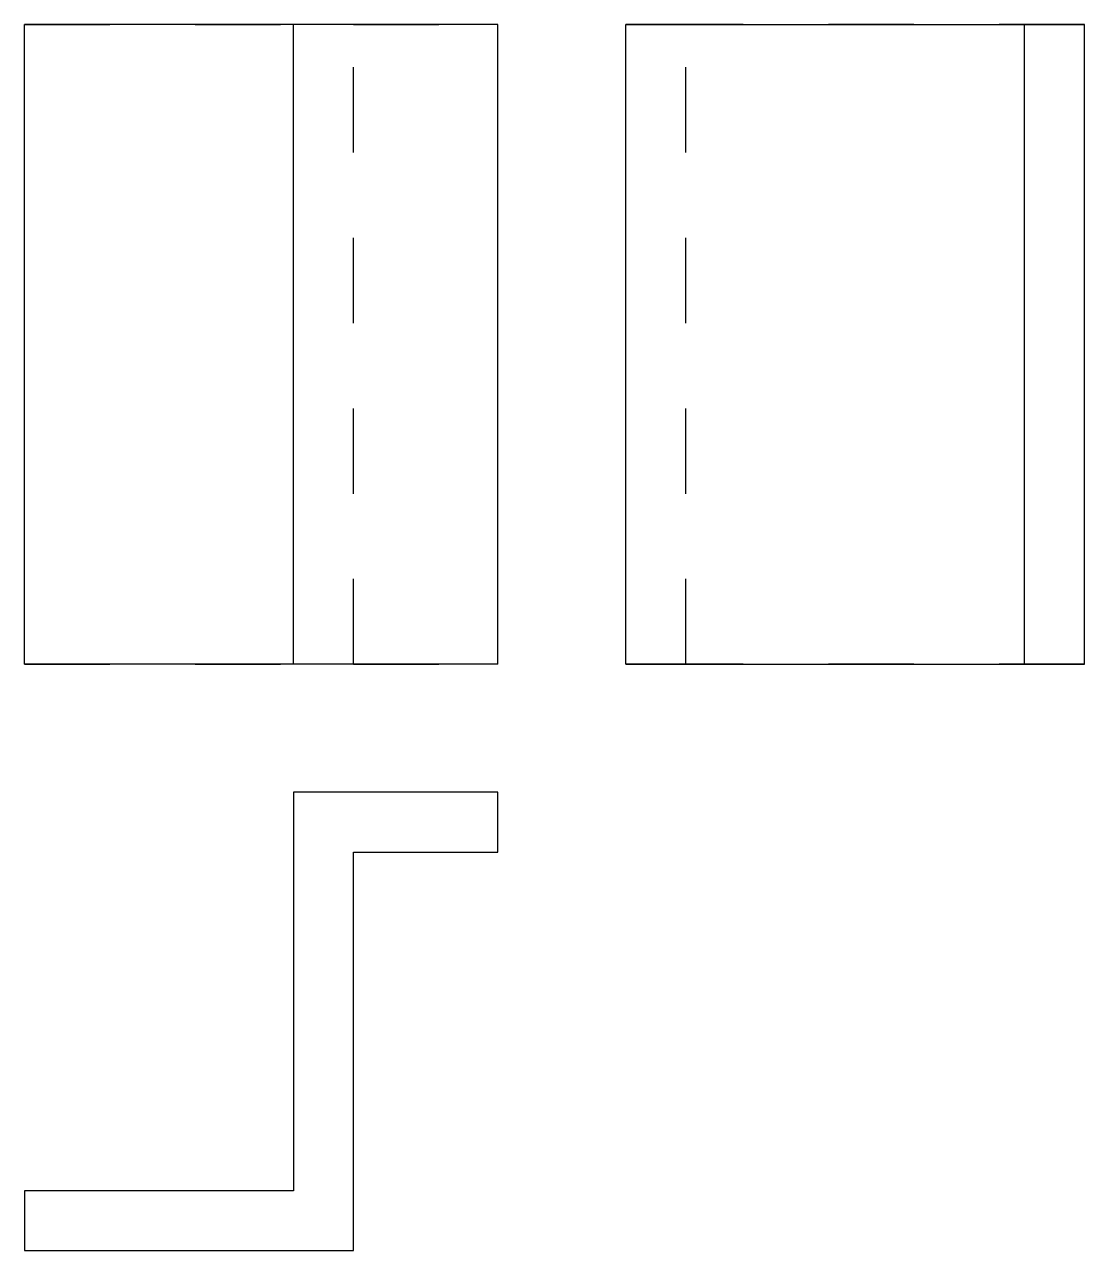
# Model space of a CAD drawing. Extents: x 0 to 1.24, y 0 to 1.44.
import ezdxf

# ---------------------------------------------------------------- set-up
doc = ezdxf.new("R2010")
doc.units = 0
doc.linetypes.add('HIDDEN', pattern=[0.037501, 0.025013, -0.012488])
for name, color, linetype in [('FRONT', 7, 'CONTINUOUS'), ('FRONT_HID', 7, 'HIDDEN'), ('LEFT', 7, 'CONTINUOUS'), ('LEFT_HID', 7, 'HIDDEN'), ('TOP', 7, 'CONTINUOUS')]:
    doc.layers.add(name, color=color, linetype=linetype)

msp = doc.modelspace()

# ---------------------------------------------------------------- linework, layer by layer
at = {"layer": 'FRONT'}
for p, q in [((0.315296, 1.437171), (0, 1.437171)), ((0, 0.687171), (0, 1.437171)), ((0.554688, 1.437171), (0.315296, 1.437171)), ((0.315296, 0.687171), (0.315296, 1.437171)), ((0.554688, 0.687171), (0.554688, 1.437171)), ((0.315296, 0.687171), (0, 0.687171)), ((0.554688, 0.687171), (0.315296, 0.687171))]:
    msp.add_line(p, q, dxfattribs=at)
at = {"layer": 'FRONT_HID', "linetype": 'HIDDEN'}
for p, q in [((0, 1.437171), (0.385362, 1.437171)), ((0.385362, 0.687171), (0.385362, 1.437171)), ((0.385362, 0.687171), (0.385362, 1.437171)), ((0.385362, 1.437171), (0.554688, 1.437171)), ((0, 0.687171), (0.385362, 0.687171)), ((0.385362, 0.687171), (0.554688, 0.687171))]:
    msp.add_line(p, q, dxfattribs=at)
at = {"layer": 'LEFT'}
for p, q in [((0.704688, 0.687171), (0.704688, 1.437171)), ((0.704688, 1.437171), (1.171793, 1.437171)), ((1.171793, 0.687171), (1.171793, 1.437171)), ((1.171793, 1.437171), (1.241859, 1.437171)), ((1.241859, 0.687171), (1.241859, 1.437171)), ((0.704688, 0.687171), (1.171793, 0.687171)), ((1.171793, 0.687171), (1.241859, 0.687171))]:
    msp.add_line(p, q, dxfattribs=at)
at = {"layer": 'LEFT_HID', "linetype": 'HIDDEN'}
for p, q in [((0.774753, 1.437171), (0.704688, 1.437171)), ((1.241859, 1.437171), (0.774753, 1.437171)), ((0.774753, 0.687171), (0.774753, 1.437171)), ((0.774753, 0.687171), (0.774753, 1.437171)), ((0.774753, 0.687171), (0.704688, 0.687171)), ((1.241859, 0.687171), (0.774753, 0.687171))]:
    msp.add_line(p, q, dxfattribs=at)
at = {"layer": 'TOP'}
for p, q in [((0.554688, 0.537171), (0.315296, 0.537171)), ((0.315296, 0.537171), (0.315296, 0.070066)), ((0.554688, 0.467105), (0.554688, 0.537171)), ((0.385362, 0), (0.385362, 0.467105)), ((0.385362, 0.467105), (0.554688, 0.467105)), ((0.315296, 0.070066), (0, 0.070066)), ((0, 0.070066), (0, 0)), ((0, 0), (0.385362, 0))]:
    msp.add_line(p, q, dxfattribs=at)

doc.saveas('drawing.dxf')
